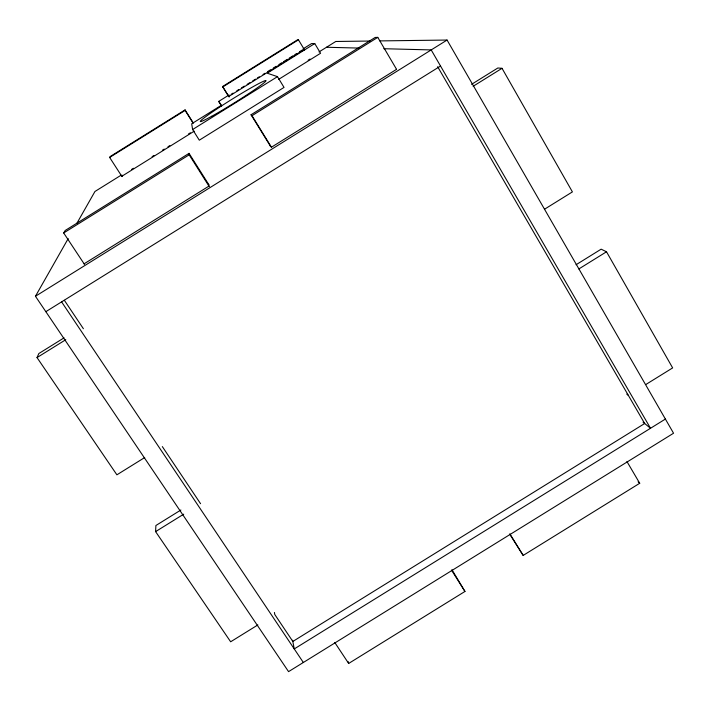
<?xml version="1.0" encoding="UTF-8"?>
<svg xmlns="http://www.w3.org/2000/svg" width="709" height="709" viewBox="0 0 709 709"><rect width="100%" height="100%" fill="white"/><g stroke="black" fill="none" stroke-linecap="round" stroke-linejoin="round"><path stroke-width="1.06" d="M257.863 624.93L230.655 641.787L155.599 531.617L155.891 525.511L180.875 510.01M122.258 175.238L121.806 176.284L194.248 131.156M144.716 457.535L116.896 474.817L37.019 357.584L38.844 353.534L64.076 337.839M379.864 40.909L447.069 40.05L673.55 433.226L288.563 671.636L35.45 296.265L68.197 238.587M76.935 223.211L94.944 191.492L121.195 175.141M84.46 264.351L63.686 232.969L65.193 230.487L189.046 153.357L208.898 184.792M121.983 176.559L109.647 157.442L110.187 156.538L185.067 109.895L193.07 122.639M228.192 95.697L222.529 86.551L297.505 39.837L298.454 39.81L304.595 50.038M109.647 157.442L185.12 110.427L185.067 109.895M222.529 86.551L222.874 86.897L298.454 39.81M221.633 106.084L218.727 101.405L229.042 94.979M303.133 48.824L311.57 43.568L314.761 43.568L320.565 53.264L278.672 79.355M231.205 94.288L233.075 93.118M236.815 90.787L238.685 89.618M241.494 87.872L244.304 86.126M247.113 84.371L249.914 82.625M252.723 80.879L255.532 79.133M257.402 77.963L259.272 76.794M263.021 74.463L264.891 73.302M267.701 71.556L270.501 69.801M273.311 68.055L276.12 66.309M278.929 64.554L281.73 62.809M283.6 61.639L287.349 59.308M289.219 58.147L292.959 55.816M294.829 54.646L296.708 53.485M299.508 51.73L302.318 49.984M314.761 43.568L267.213 73.195L277.494 76.652L284.034 87.411L199.3 140.187L192.609 129.525L191.696 123.774L221.385 105.278L218.727 101.405M192.609 129.525L277.494 76.652M319.015 51.925L335.791 41.476L369.947 41.042M131.582 169.424L133.452 168.263M152.107 156.636L153.977 155.475M162.379 150.246L164.24 149.085M167.971 146.763L169.841 145.602M188.497 133.974L190.367 132.813M308.158 60.212L310.019 59.051M270.563 146.4L251.039 114.752L375.176 37.453L377.782 37.364L396.508 69.243M63.686 232.969L189.179 154.819L189.046 153.357M251.039 114.752L251.996 115.7L377.782 37.364M84.105 263.819L208.942 186.112L208.552 184.251M396.553 69.331L271.432 147.215L270.235 145.859M35.45 296.265L447.069 40.05M45.846 311.676L440.537 66.043M471.556 84.344L497.842 67.993L502.025 68.312L572.411 191.9L544.45 209.27M37.019 357.584L65.777 339.7M473.125 86.294L502.025 68.312M576.045 264.749L601.152 249.169L606.514 251.784L672.646 367.909L645.881 384.491M155.599 531.617L183.711 514.176M578.836 268.959L606.514 251.784M665.396 419.063L294.253 648.939L292.595 640.245M334.772 642.487L348.66 663.464L464.962 591.457L452.032 569.841M509.7 534.134L523.171 555.422L639.713 483.272L626.951 461.55M326.512 47.255L359.569 48.097M383.817 48.717L431.196 49.922L650.516 428.28L643.054 422.183M303.257 49.4L304.241 49.444L228.785 96.451L228.395 96.034M626.765 394.124L628.342 395.356M638.118 481.748L639.713 483.272M61.594 301.874L303.337 662.481M64.368 300.315L83.396 328.728M162.334 446.599L200.576 503.709M189.179 154.819L209.288 186.653M451.527 570.187L464.962 591.457M185.12 110.427L193.176 123.269M222.874 86.897L229.149 97.036M251.996 115.7L271.387 147.126M509.957 534.001L523.171 555.422M437.648 66.708L644.676 423.512L292.835 641.459L274.755 614.464L274.418 612.461M348.146 661.586L348.66 663.464M211.681 116.285A38.641 2.145 -31.9 0 0 265.388 81.579A38.641 2.145 -31.9 0 0 222.378 105.357A38.641 2.145 -31.9 0 0 211.681 116.285"/></g></svg>
